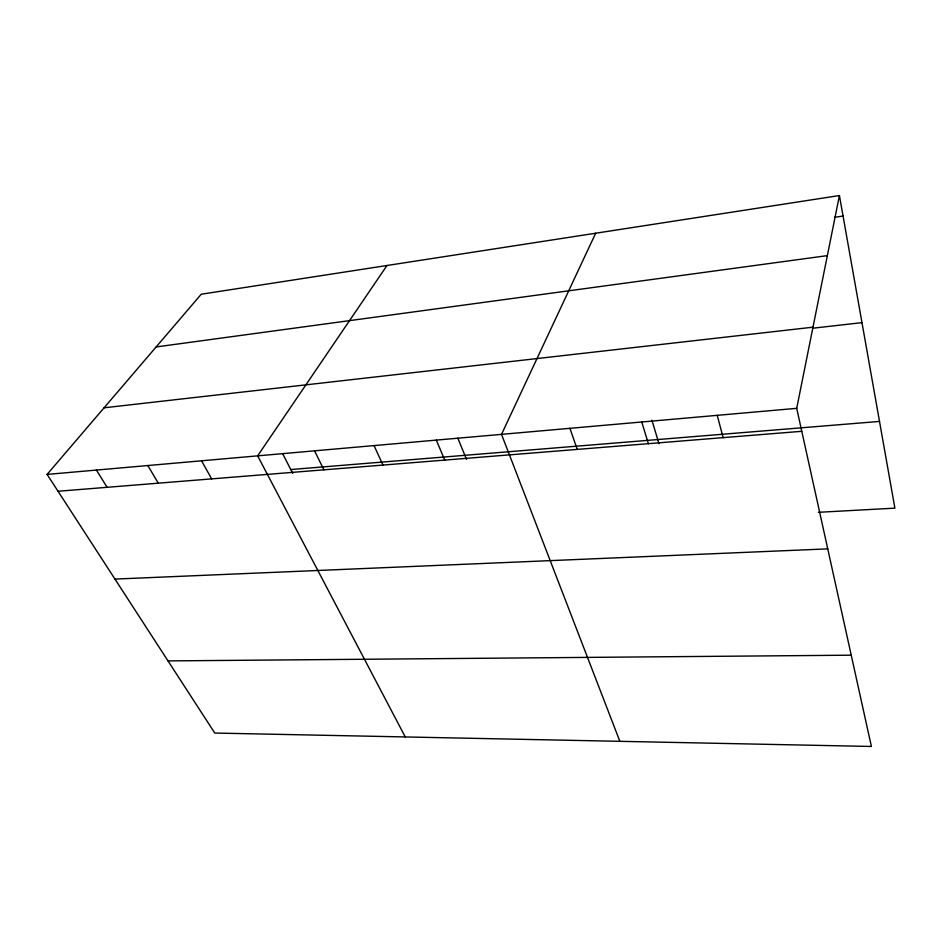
<?xml version="1.0" encoding="UTF-8"?>
<svg xmlns="http://www.w3.org/2000/svg" width="942" height="942" viewBox="0 0 942 942"><rect width="100%" height="100%" fill="white"/><g stroke="black" fill="none" stroke-linecap="round" stroke-linejoin="round"><path stroke-width="1.41" d="M796.708 408.333L839.416 195.536L201.247 294.222L47.1 474.415L214.776 733.053L871.397 746.464L796.708 408.333L47.1 474.415M595.662 233.227L501.521 434.356L619.86 741.33M386.985 265.503L257.649 455.846L405.248 736.95M834.506 217.319L843.055 216.048M156.148 346.95L827.359 255.623M104.091 407.804L812.993 327.18M812.404 328.263L861.977 322.635M290.772 469.552L879.51 421.427M58.027 491.265L801.783 431.306M818.362 512.307L894.9 508.15L839.416 195.536M114.959 579.083L827.747 548.868M168.006 660.907L851.238 655.185M96.425 470.058L107.105 487.308M147.859 465.525L158.268 483.187M201.553 460.791L211.644 478.877M282.741 453.832L292.703 473.343M314.557 450.829L323.907 469.834M374.045 445.59L382.97 465.065M436.299 440.102L444.742 460.096M457.824 438.16L466.537 459.402M569.922 428.327L577.234 449.416M641.737 421.992L648.39 443.682M651.923 420.203L658.976 443.658M717.239 415.34L723.138 437.653"/></g></svg>
